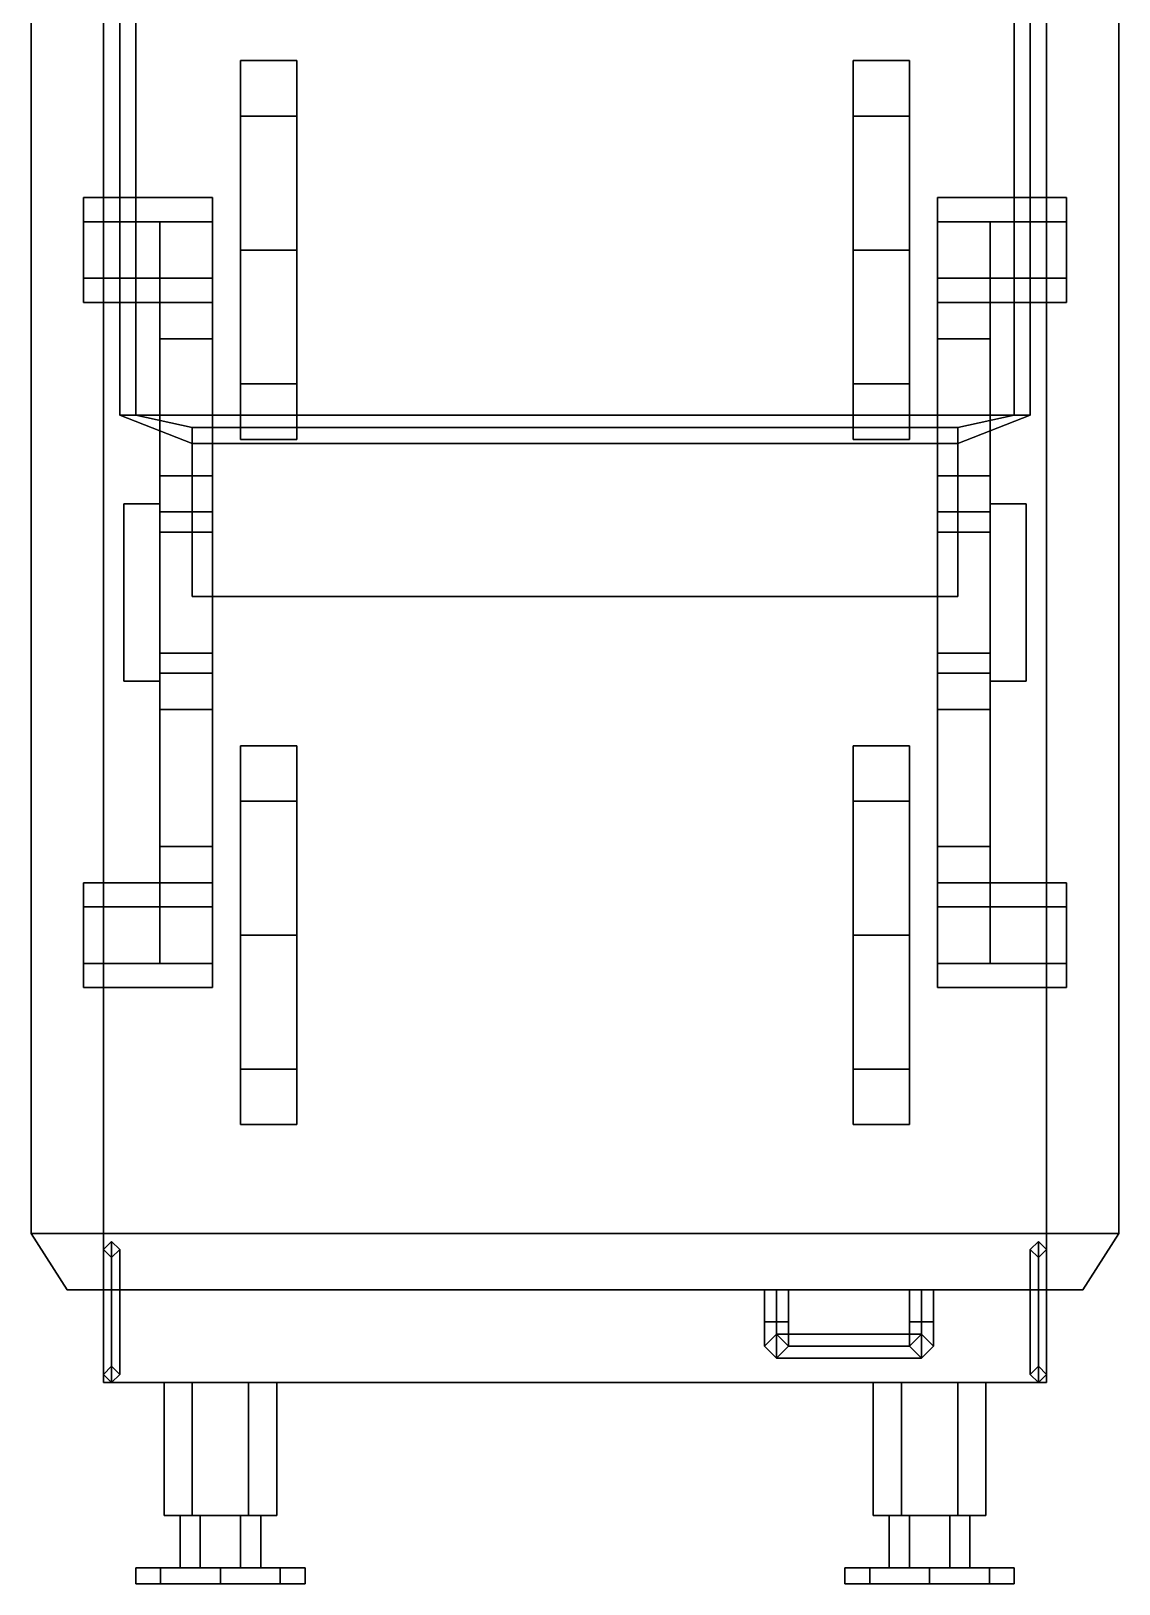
# Model space of a CAD drawing. Extents: x -1.4 to 1.4, y -13.4 to 5.2.
# Drawn here: x -1.35 to 1.35, y -13.42 to -9.567 of the extents above; entities that cross this region are included whole.
import ezdxf

# ---------------------------------------------------------------- set-up
doc = ezdxf.new("R2010")
doc.units = 0
doc.layers.get('0').update_dxf_attribs({"linetype": 'CONTINUOUS'})
doc.layers.add('WHEELS', color=2, linetype='CONTINUOUS')

msp = doc.modelspace()

# ---------------------------------------------------------------- linework, layer by layer
for points in [[(-1.17, -5.58, 1.25), (-1.17, -5.58, 0.97), (-1.17, -12.92, 0.97), (-1.17, -12.92, 1.25)], [(1.17, -12.92, 1.25), (1.17, -5.58, 1.25), (-1.17, -5.58, 1.25), (-1.17, -12.92, 1.25)], [(1.17, -12.92, 0.97), (1.17, -5.58, 0.97), (1.17, -5.58, 1.25), (1.17, -12.92, 1.25)], [(1.35, -12.55, 3.11), (1.35, -6.08, 3.11), (-1.35, -6.08, 3.11), (-1.35, -12.55, 3.11)], [(-1.35, -6.08, 3.11), (-1.35, -6.08, 1.25), (-1.35, -12.55, 1.25), (-1.35, -12.55, 3.11)], [(1.35, -12.55, 1.25), (1.35, -6.08, 1.25), (1.35, -6.08, 3.11), (1.35, -12.55, 3.11)], [(-1.09, -10.52, 3.52), (-1.13, -10.52, 3.56), (-1.13, -6.66, 3.56), (-1.09, -6.66, 3.52)], [(-1.13, -10.52, 3.56), (-1.09, -10.52, 3.6), (-1.09, -6.66, 3.6), (-1.13, -6.66, 3.56)], [(-1.09, -6.66, 3.52), (-1.09, -6.66, 3.11), (-1.09, -10.52, 3.11), (-1.09, -10.52, 3.52)], [(1.09, -10.52, 3.6), (1.09, -6.66, 3.6), (-1.09, -6.66, 3.6), (-1.09, -10.52, 3.6)], [(1.09, -10.52, 3.11), (1.09, -6.66, 3.11), (1.09, -6.66, 3.52), (1.09, -10.52, 3.52)], [(1.09, -10.52, 3.6), (1.13, -10.52, 3.56), (1.13, -6.66, 3.56), (1.09, -6.66, 3.6)], [(1.13, -10.52, 3.56), (1.09, -10.52, 3.52), (1.09, -6.66, 3.52), (1.13, -6.66, 3.56)], [(-1.22, -9.98, 0.4), (-1.22, -10.04, 0.3), (-1.22, -10.18, 0.3), (-1.22, -10.24, 0.4)], [(-0.9, -9.98, 0.4), (-0.9, -10.04, 0.3), (-1.22, -10.04, 0.3), (-1.22, -9.98, 0.4)], [(-1.22, -9.98, 0.66), (-1.22, -9.98, 0.4), (-1.22, -10.24, 0.4), (-1.22, -10.24, 0.66)], [(-0.9, -9.98, 0.66), (-0.9, -9.98, 0.4), (-1.22, -9.98, 0.4), (-1.22, -9.98, 0.66)], [(-0.9, -10.24, 0.66), (-0.9, -9.98, 0.66), (-1.22, -9.98, 0.66), (-1.22, -10.24, 0.66)], [(1.22, -9.98, 0.4), (1.22, -10.04, 0.3), (0.9, -10.04, 0.3), (0.9, -9.98, 0.4)], [(1.22, -9.98, 0.66), (1.22, -9.98, 0.4), (0.9, -9.98, 0.4), (0.9, -9.98, 0.66)], [(0.9, -9.98, 0.66), (0.9, -10.24, 0.66), (1.22, -10.24, 0.66), (1.22, -9.98, 0.66)], [(1.22, -10.24, 0.4), (1.22, -10.18, 0.3), (1.22, -10.04, 0.3), (1.22, -9.98, 0.4)], [(1.22, -10.24, 0.66), (1.22, -10.24, 0.4), (1.22, -9.98, 0.4), (1.22, -9.98, 0.66)], [(-1.22, -10.18, 0.3), (-1.22, -10.04, 0.3), (-0.9, -10.04, 0.3), (-0.9, -10.18, 0.3)], [(-1.03, -10.33, 0.66), (-1.03, -10.33, 0.71), (-1.03, -10.04, 0.71), (-1.03, -10.04, 0.66)], [(-1.03, -10.04, 0.71), (-1.03, -10.67, 0.84), (-0.9, -10.67, 0.84), (-0.9, -10.04, 0.71)], [(-1.03, -10.33, 0.71), (-1.03, -10.67, 0.77), (-1.03, -10.67, 0.84), (-1.03, -10.04, 0.71)], [(-1.03, -10.04, 0.66), (-1.03, -10.04, 0.71), (-0.9, -10.04, 0.71), (-0.9, -10.04, 0.66)], [(1.22, -10.04, 0.3), (1.22, -10.18, 0.3), (0.9, -10.18, 0.3), (0.9, -10.04, 0.3)], [(0.9, -10.04, 0.66), (0.9, -10.04, 0.71), (1.03, -10.04, 0.71), (1.03, -10.04, 0.66)], [(0.9, -10.04, 0.71), (0.9, -10.67, 0.84), (1.03, -10.67, 0.84), (1.03, -10.04, 0.71)], [(1.03, -10.04, 0.71), (1.03, -10.33, 0.71), (1.03, -10.33, 0.66), (1.03, -10.04, 0.66)], [(1.03, -10.67, 0.84), (1.03, -10.67, 0.77), (1.03, -10.33, 0.71), (1.03, -10.04, 0.71)], [(-1.22, -10.24, 0.4), (-1.22, -10.18, 0.3), (-0.9, -10.18, 0.3), (-0.9, -10.24, 0.4)], [(0.9, -10.24, 0.4), (0.9, -10.18, 0.3), (1.22, -10.18, 0.3), (1.22, -10.24, 0.4)], [(-1.22, -10.24, 0.66), (-1.22, -10.24, 0.4), (-0.9, -10.24, 0.4), (-0.9, -10.24, 0.66)], [(-1.03, -10.33, 0.52), (-1.03, -10.33, 0.66), (-1.03, -10.24, 0.66), (-1.03, -10.24, 0.52)], [(-0.9, -10.24, 0.52), (-0.9, -10.33, 0.52), (-1.03, -10.33, 0.52), (-1.03, -10.24, 0.52)], [(0.9, -10.24, 0.66), (0.9, -10.24, 0.4), (1.22, -10.24, 0.4), (1.22, -10.24, 0.66)], [(1.03, -10.24, 0.52), (1.03, -10.33, 0.52), (0.9, -10.33, 0.52), (0.9, -10.24, 0.52)], [(1.03, -10.24, 0.66), (1.03, -10.33, 0.66), (1.03, -10.33, 0.52), (1.03, -10.24, 0.52)], [(-1.03, -10.67, 0.34), (-1.03, -10.67, 0.4), (-1.03, -10.33, 0.58), (-1.03, -10.33, 0.52)], [(-0.9, -10.33, 0.52), (-0.9, -10.67, 0.34), (-1.03, -10.67, 0.34), (-1.03, -10.33, 0.52)], [(-0.9, -10.33, 0.58), (-0.9, -10.33, 0.71), (-1.03, -10.33, 0.71), (-1.03, -10.33, 0.58)], [(-1.03, -10.33, 0.58), (-1.03, -10.67, 0.4), (-0.9, -10.67, 0.4), (-0.9, -10.33, 0.58)], [(-0.9, -10.33, 0.71), (-0.9, -10.67, 0.77), (-1.03, -10.67, 0.77), (-1.03, -10.33, 0.71)], [(1.03, -10.33, 0.52), (1.03, -10.67, 0.34), (0.9, -10.67, 0.34), (0.9, -10.33, 0.52)], [(1.03, -10.33, 0.58), (1.03, -10.33, 0.71), (0.9, -10.33, 0.71), (0.9, -10.33, 0.58)], [(0.9, -10.33, 0.58), (0.9, -10.67, 0.4), (1.03, -10.67, 0.4), (1.03, -10.33, 0.58)], [(1.03, -10.33, 0.71), (1.03, -10.67, 0.77), (0.9, -10.67, 0.77), (0.9, -10.33, 0.71)], [(1.03, -10.33, 0.58), (1.03, -10.67, 0.4), (1.03, -10.67, 0.34), (1.03, -10.33, 0.52)], [(-1.13, -10.52, 3.56), (-1.09, -10.52, 3.52), (-0.95, -10.55, 3.52), (-0.95, -10.59, 3.56)], [(-1.09, -10.52, 3.6), (-1.13, -10.52, 3.56), (-0.95, -10.59, 3.56), (-0.95, -10.55, 3.6)], [(0.95, -10.55, 3.6), (1.09, -10.52, 3.6), (-1.09, -10.52, 3.6), (-0.95, -10.55, 3.6)], [(-1.09, -10.52, 3.52), (-1.09, -10.52, 3.11), (-0.95, -10.55, 3.11), (-0.95, -10.55, 3.52)], [(-0.95, -10.55, 3.47), (-0.95, -10.55, 3.11), (-0.95, -10.97, 3.11), (-0.95, -10.97, 3.41)], [(0.95, -10.97, 3.41), (0.95, -10.55, 3.47), (-0.95, -10.55, 3.47), (-0.95, -10.97, 3.41)], [(-0.95, -10.55, 3.52), (-0.95, -10.55, 3.47), (0.95, -10.55, 3.47), (0.95, -10.55, 3.52)], [(0.95, -10.59, 3.56), (0.95, -10.55, 3.6), (-0.95, -10.55, 3.6), (-0.95, -10.59, 3.56)], [(0.95, -10.55, 3.52), (0.95, -10.59, 3.56), (-0.95, -10.59, 3.56), (-0.95, -10.55, 3.52)], [(0.95, -10.55, 3.11), (1.09, -10.52, 3.11), (1.09, -10.52, 3.52), (0.95, -10.55, 3.52)], [(1.09, -10.52, 3.52), (1.13, -10.52, 3.56), (0.95, -10.59, 3.56), (0.95, -10.55, 3.52)], [(1.13, -10.52, 3.56), (1.09, -10.52, 3.6), (0.95, -10.55, 3.6), (0.95, -10.59, 3.56)], [(0.95, -10.97, 3.11), (0.95, -10.55, 3.11), (0.95, -10.55, 3.47), (0.95, -10.97, 3.41)], [(-1.03, -10.81, 0.25), (-1.03, -10.76, 0.86), (-1.03, -10.67, 0.84), (-1.03, -10.67, 0.34)], [(-1.03, -10.67, 0.4), (-1.03, -10.67, 0.77), (-0.9, -10.67, 0.77), (-0.9, -10.67, 0.4)], [(-0.9, -10.67, 0.34), (-0.9, -10.81, 0.25), (-1.03, -10.81, 0.25), (-1.03, -10.67, 0.34)], [(-1.03, -10.67, 0.84), (-1.03, -10.76, 0.86), (-0.9, -10.76, 0.86), (-0.9, -10.67, 0.84)], [(1.03, -10.67, 0.34), (1.03, -10.81, 0.25), (0.9, -10.81, 0.25), (0.9, -10.67, 0.34)], [(0.9, -10.67, 0.84), (0.9, -10.76, 0.86), (1.03, -10.76, 0.86), (1.03, -10.67, 0.84)], [(0.9, -10.67, 0.4), (0.9, -10.67, 0.77), (1.03, -10.67, 0.77), (1.03, -10.67, 0.4)], [(1.03, -10.67, 0.84), (1.03, -10.76, 0.86), (1.03, -10.81, 0.25), (1.03, -10.67, 0.34)], [(-1.12, -10.74, 0.79), (-1.12, -10.74, 0.33), (-1.12, -11.18, 0.33), (-1.12, -11.18, 0.79)], [(-1.03, -11.18, 0.79), (-1.03, -10.74, 0.79), (-1.12, -10.74, 0.79), (-1.12, -11.18, 0.79)], [(-1.03, -10.74, 0.79), (-1.03, -10.74, 0.33), (-1.12, -10.74, 0.33), (-1.12, -10.74, 0.79)], [(-1.12, -11.18, 0.33), (-1.12, -10.74, 0.33), (-1.03, -10.74, 0.33), (-1.03, -11.18, 0.33)], [(1.12, -10.74, 0.79), (1.12, -10.74, 0.33), (1.03, -10.74, 0.33), (1.03, -10.74, 0.79)], [(1.12, -10.74, 0.33), (1.12, -11.18, 0.33), (1.03, -11.18, 0.33), (1.03, -10.74, 0.33)], [(1.03, -10.74, 0.79), (1.03, -11.18, 0.79), (1.12, -11.18, 0.79), (1.12, -10.74, 0.79)], [(1.12, -11.18, 0.79), (1.12, -11.18, 0.33), (1.12, -10.74, 0.33), (1.12, -10.74, 0.79)], [(-1.03, -11.16, 0.86), (-1.03, -10.76, 0.86), (-1.03, -10.81, 0.25), (-1.03, -11.11, 0.25)], [(-0.9, -11.16, 0.86), (-0.9, -10.76, 0.86), (-1.03, -10.76, 0.86), (-1.03, -11.16, 0.86)], [(0.9, -10.76, 0.86), (0.9, -11.16, 0.86), (1.03, -11.16, 0.86), (1.03, -10.76, 0.86)], [(1.03, -10.76, 0.86), (1.03, -11.16, 0.86), (1.03, -11.11, 0.25), (1.03, -10.81, 0.25)], [(-1.03, -11.11, 0.25), (-1.03, -10.81, 0.25), (-0.9, -10.81, 0.25), (-0.9, -11.11, 0.25)], [(1.03, -10.81, 0.25), (1.03, -11.11, 0.25), (0.9, -11.11, 0.25), (0.9, -10.81, 0.25)], [(-0.95, -10.97, 3.41), (-0.95, -10.97, 3.11), (0.95, -10.97, 3.11), (0.95, -10.97, 3.41)], [(-1.03, -11.25, 0.84), (-1.03, -11.16, 0.86), (-1.03, -11.11, 0.25), (-1.03, -11.25, 0.34)], [(-1.03, -11.25, 0.34), (-1.03, -11.11, 0.25), (-0.9, -11.11, 0.25), (-0.9, -11.25, 0.34)], [(0.9, -11.25, 0.34), (0.9, -11.11, 0.25), (1.03, -11.11, 0.25), (1.03, -11.25, 0.34)], [(1.03, -11.11, 0.25), (1.03, -11.16, 0.86), (1.03, -11.25, 0.84), (1.03, -11.25, 0.34)], [(-0.9, -11.25, 0.84), (-0.9, -11.16, 0.86), (-1.03, -11.16, 0.86), (-1.03, -11.25, 0.84)], [(1.03, -11.25, 0.84), (1.03, -11.16, 0.86), (0.9, -11.16, 0.86), (0.9, -11.25, 0.84)], [(-1.12, -11.18, 0.79), (-1.12, -11.18, 0.33), (-1.03, -11.18, 0.33), (-1.03, -11.18, 0.79)], [(1.03, -11.18, 0.79), (1.03, -11.18, 0.33), (1.12, -11.18, 0.33), (1.12, -11.18, 0.79)], [(-1.03, -11.59, 0.71), (-1.03, -11.25, 0.77), (-0.9, -11.25, 0.77), (-0.9, -11.59, 0.71)], [(-0.9, -11.88, 0.71), (-0.9, -11.25, 0.84), (-1.03, -11.25, 0.84), (-1.03, -11.88, 0.71)], [(-1.03, -11.25, 0.84), (-1.03, -11.25, 0.77), (-1.03, -11.59, 0.71), (-1.03, -11.88, 0.71)], [(-0.9, -11.25, 0.4), (-0.9, -11.25, 0.77), (-1.03, -11.25, 0.77), (-1.03, -11.25, 0.4)], [(-1.03, -11.59, 0.58), (-1.03, -11.25, 0.4), (-1.03, -11.25, 0.34), (-1.03, -11.59, 0.52)], [(-0.9, -11.59, 0.58), (-0.9, -11.25, 0.4), (-1.03, -11.25, 0.4), (-1.03, -11.59, 0.58)], [(-1.03, -11.59, 0.52), (-1.03, -11.25, 0.34), (-0.9, -11.25, 0.34), (-0.9, -11.59, 0.52)], [(0.9, -11.59, 0.52), (0.9, -11.25, 0.34), (1.03, -11.25, 0.34), (1.03, -11.59, 0.52)], [(1.03, -11.25, 0.4), (1.03, -11.25, 0.77), (0.9, -11.25, 0.77), (0.9, -11.25, 0.4)], [(1.03, -11.59, 0.58), (1.03, -11.25, 0.4), (0.9, -11.25, 0.4), (0.9, -11.59, 0.58)], [(1.03, -11.88, 0.71), (1.03, -11.25, 0.84), (0.9, -11.25, 0.84), (0.9, -11.88, 0.71)], [(0.9, -11.59, 0.71), (0.9, -11.25, 0.77), (1.03, -11.25, 0.77), (1.03, -11.59, 0.71)], [(1.03, -11.25, 0.34), (1.03, -11.25, 0.4), (1.03, -11.59, 0.58), (1.03, -11.59, 0.52)], [(1.03, -11.59, 0.71), (1.03, -11.25, 0.77), (1.03, -11.25, 0.84), (1.03, -11.88, 0.71)], [(-1.03, -11.88, 0.71), (-1.03, -11.59, 0.71), (-1.03, -11.59, 0.66), (-1.03, -11.88, 0.66)], [(-1.03, -11.68, 0.66), (-1.03, -11.59, 0.66), (-1.03, -11.59, 0.52), (-1.03, -11.68, 0.52)], [(-1.03, -11.68, 0.52), (-1.03, -11.59, 0.52), (-0.9, -11.59, 0.52), (-0.9, -11.68, 0.52)], [(-1.03, -11.59, 0.58), (-1.03, -11.59, 0.71), (-0.9, -11.59, 0.71), (-0.9, -11.59, 0.58)], [(0.9, -11.59, 0.58), (0.9, -11.59, 0.71), (1.03, -11.59, 0.71), (1.03, -11.59, 0.58)], [(0.9, -11.68, 0.52), (0.9, -11.59, 0.52), (1.03, -11.59, 0.52), (1.03, -11.68, 0.52)], [(1.03, -11.59, 0.52), (1.03, -11.59, 0.66), (1.03, -11.68, 0.66), (1.03, -11.68, 0.52)], [(1.03, -11.59, 0.66), (1.03, -11.59, 0.71), (1.03, -11.88, 0.71), (1.03, -11.88, 0.66)], [(-0.9, -11.68, 0.66), (-0.9, -11.68, 0.4), (-1.22, -11.68, 0.4), (-1.22, -11.68, 0.66)], [(-1.22, -11.68, 0.66), (-1.22, -11.68, 0.4), (-1.22, -11.94, 0.4), (-1.22, -11.94, 0.66)], [(-0.9, -11.94, 0.66), (-0.9, -11.68, 0.66), (-1.22, -11.68, 0.66), (-1.22, -11.94, 0.66)], [(-1.22, -11.68, 0.4), (-1.22, -11.74, 0.3), (-1.22, -11.88, 0.3), (-1.22, -11.94, 0.4)], [(-0.9, -11.68, 0.4), (-0.9, -11.74, 0.3), (-1.22, -11.74, 0.3), (-1.22, -11.68, 0.4)], [(1.22, -11.68, 0.4), (1.22, -11.74, 0.3), (0.9, -11.74, 0.3), (0.9, -11.68, 0.4)], [(1.22, -11.68, 0.66), (1.22, -11.68, 0.4), (0.9, -11.68, 0.4), (0.9, -11.68, 0.66)], [(0.9, -11.68, 0.66), (0.9, -11.94, 0.66), (1.22, -11.94, 0.66), (1.22, -11.68, 0.66)], [(1.22, -11.94, 0.4), (1.22, -11.88, 0.3), (1.22, -11.74, 0.3), (1.22, -11.68, 0.4)], [(1.22, -11.94, 0.66), (1.22, -11.94, 0.4), (1.22, -11.68, 0.4), (1.22, -11.68, 0.66)], [(-1.22, -11.88, 0.3), (-1.22, -11.74, 0.3), (-0.9, -11.74, 0.3), (-0.9, -11.88, 0.3)], [(1.22, -11.74, 0.3), (1.22, -11.88, 0.3), (0.9, -11.88, 0.3), (0.9, -11.74, 0.3)], [(-1.22, -11.94, 0.4), (-1.22, -11.88, 0.3), (-0.9, -11.88, 0.3), (-0.9, -11.94, 0.4)], [(-0.9, -11.88, 0.66), (-0.9, -11.88, 0.71), (-1.03, -11.88, 0.71), (-1.03, -11.88, 0.66)], [(0.9, -11.94, 0.4), (0.9, -11.88, 0.3), (1.22, -11.88, 0.3), (1.22, -11.94, 0.4)], [(1.03, -11.88, 0.66), (1.03, -11.88, 0.71), (0.9, -11.88, 0.71), (0.9, -11.88, 0.66)], [(-1.22, -11.94, 0.66), (-1.22, -11.94, 0.4), (-0.9, -11.94, 0.4), (-0.9, -11.94, 0.66)], [(0.9, -11.94, 0.66), (0.9, -11.94, 0.4), (1.22, -11.94, 0.4), (1.22, -11.94, 0.66)], [(-1.35, -12.55, 3.11), (-1.35, -12.55, 1.25), (-1.26, -12.69, 1.25), (-1.26, -12.69, 3.11)], [(1.26, -12.69, 3.11), (1.35, -12.55, 3.11), (-1.35, -12.55, 3.11), (-1.26, -12.69, 3.11)], [(1.26, -12.69, 1.25), (1.35, -12.55, 1.25), (1.35, -12.55, 3.11), (1.26, -12.69, 3.11)], [(-1.15, -12.57, 0.41), (-1.17, -12.59, 0.43), (-1.17, -12.59, 0.97), (-1.15, -12.57, 0.97)], [(-1.17, -12.59, 0.43), (-1.15, -12.57, 0.41), (-1.15, -12.92, 0.41), (-1.17, -12.9, 0.43)], [(-1.17, -12.59, 0.43), (-1.15, -12.61, 0.45), (-1.15, -12.61, 0.97), (-1.17, -12.59, 0.97)], [(-1.15, -12.61, 0.45), (-1.17, -12.59, 0.43), (-1.17, -12.9, 0.43), (-1.15, -12.88, 0.45)], [(-1.15, -12.61, 0.82), (-1.17, -12.59, 0.8), (-1.17, -12.9, 0.8), (-1.15, -12.88, 0.82)], [(-1.17, -12.59, 0.8), (-1.15, -12.61, 0.78), (-1.15, -12.88, 0.78), (-1.17, -12.9, 0.8)], [(-1.13, -12.59, 0.43), (-1.15, -12.57, 0.41), (-1.15, -12.57, 0.97), (-1.13, -12.59, 0.97)], [(-1.15, -12.57, 0.41), (-1.13, -12.59, 0.43), (-1.13, -12.9, 0.43), (-1.15, -12.92, 0.41)], [(-1.15, -12.61, 0.45), (-1.13, -12.59, 0.43), (-1.13, -12.59, 0.97), (-1.15, -12.61, 0.97)], [(-1.13, -12.59, 0.43), (-1.15, -12.61, 0.45), (-1.15, -12.88, 0.45), (-1.13, -12.9, 0.43)], [(-1.13, -12.59, 0.8), (-1.15, -12.61, 0.82), (-1.15, -12.88, 0.82), (-1.13, -12.9, 0.8)], [(-1.15, -12.61, 0.78), (-1.13, -12.59, 0.8), (-1.13, -12.9, 0.8), (-1.15, -12.88, 0.78)], [(1.15, -12.57, 0.41), (1.13, -12.59, 0.43), (1.13, -12.59, 0.97), (1.15, -12.57, 0.97)], [(1.13, -12.59, 0.43), (1.15, -12.57, 0.41), (1.15, -12.92, 0.41), (1.13, -12.9, 0.43)], [(1.13, -12.59, 0.43), (1.15, -12.61, 0.45), (1.15, -12.61, 0.97), (1.13, -12.59, 0.97)], [(1.15, -12.61, 0.45), (1.13, -12.59, 0.43), (1.13, -12.9, 0.43), (1.15, -12.88, 0.45)], [(1.13, -12.59, 0.8), (1.15, -12.61, 0.78), (1.15, -12.88, 0.78), (1.13, -12.9, 0.8)], [(1.15, -12.61, 0.82), (1.13, -12.59, 0.8), (1.13, -12.9, 0.8), (1.15, -12.88, 0.82)], [(1.17, -12.59, 0.43), (1.15, -12.57, 0.41), (1.15, -12.57, 0.97), (1.17, -12.59, 0.97)], [(1.15, -12.57, 0.41), (1.17, -12.59, 0.43), (1.17, -12.9, 0.43), (1.15, -12.92, 0.41)], [(1.15, -12.61, 0.45), (1.17, -12.59, 0.43), (1.17, -12.59, 0.97), (1.15, -12.61, 0.97)], [(1.17, -12.59, 0.43), (1.15, -12.61, 0.45), (1.15, -12.88, 0.45), (1.17, -12.9, 0.43)], [(1.15, -12.61, 0.78), (1.17, -12.59, 0.8), (1.17, -12.9, 0.8), (1.15, -12.88, 0.78)], [(1.17, -12.59, 0.8), (1.15, -12.61, 0.82), (1.15, -12.88, 0.82), (1.17, -12.9, 0.8)], [(-1.26, -12.69, 3.11), (-1.26, -12.69, 1.25), (1.26, -12.69, 1.25), (1.26, -12.69, 3.11)], [(0.47, -12.69, 1.5), (0.5, -12.69, 1.47), (0.5, -12.77, 1.47), (0.47, -12.77, 1.5)], [(0.5, -12.69, 1.53), (0.47, -12.69, 1.5), (0.47, -12.77, 1.5), (0.5, -12.77, 1.53)], [(0.47, -12.69, 3.03), (0.5, -12.69, 3), (0.5, -12.77, 3), (0.47, -12.77, 3.03)], [(0.5, -12.69, 3.06), (0.47, -12.69, 3.03), (0.47, -12.77, 3.03), (0.5, -12.77, 3.06)], [(0.5, -12.69, 1.47), (0.53, -12.69, 1.5), (0.53, -12.77, 1.5), (0.5, -12.77, 1.47)], [(0.53, -12.69, 1.5), (0.5, -12.69, 1.53), (0.5, -12.77, 1.53), (0.53, -12.77, 1.5)], [(0.5, -12.69, 3), (0.53, -12.69, 3.03), (0.53, -12.77, 3.03), (0.5, -12.77, 3)], [(0.53, -12.69, 3.03), (0.5, -12.69, 3.06), (0.5, -12.77, 3.06), (0.53, -12.77, 3.03)], [(0.83, -12.69, 1.5), (0.86, -12.69, 1.47), (0.86, -12.77, 1.47), (0.83, -12.77, 1.5)], [(0.86, -12.69, 1.53), (0.83, -12.69, 1.5), (0.83, -12.77, 1.5), (0.86, -12.77, 1.53)], [(0.83, -12.69, 3.03), (0.86, -12.69, 3), (0.86, -12.77, 3), (0.83, -12.77, 3.03)], [(0.86, -12.69, 3.06), (0.83, -12.69, 3.03), (0.83, -12.77, 3.03), (0.86, -12.77, 3.06)], [(0.86, -12.69, 1.47), (0.89, -12.69, 1.5), (0.89, -12.77, 1.5), (0.86, -12.77, 1.47)], [(0.89, -12.69, 1.5), (0.86, -12.69, 1.53), (0.86, -12.77, 1.53), (0.89, -12.77, 1.5)], [(0.86, -12.69, 3), (0.89, -12.69, 3.03), (0.89, -12.77, 3.03), (0.86, -12.77, 3)], [(0.89, -12.69, 3.03), (0.86, -12.69, 3.06), (0.86, -12.77, 3.06), (0.89, -12.77, 3.03)], [(0.47, -12.77, 1.5), (0.5, -12.77, 1.47), (0.5, -12.86, 1.56), (0.47, -12.83, 1.56)], [(0.5, -12.77, 1.53), (0.47, -12.77, 1.5), (0.47, -12.83, 1.56), (0.5, -12.8, 1.56)], [(0.47, -12.77, 3.03), (0.5, -12.77, 3), (0.5, -12.8, 2.98), (0.47, -12.83, 2.98)], [(0.5, -12.77, 3.06), (0.47, -12.77, 3.03), (0.47, -12.83, 2.98), (0.5, -12.86, 2.98)], [(0.5, -12.77, 1.47), (0.53, -12.77, 1.5), (0.53, -12.83, 1.56), (0.5, -12.86, 1.56)], [(0.53, -12.77, 1.5), (0.5, -12.77, 1.53), (0.5, -12.8, 1.56), (0.53, -12.83, 1.56)], [(0.5, -12.77, 3), (0.53, -12.77, 3.03), (0.53, -12.83, 2.98), (0.5, -12.8, 2.98)], [(0.53, -12.77, 3.03), (0.5, -12.77, 3.06), (0.5, -12.86, 2.98), (0.53, -12.83, 2.98)], [(0.83, -12.77, 1.5), (0.86, -12.77, 1.47), (0.86, -12.86, 1.56), (0.83, -12.83, 1.56)], [(0.86, -12.77, 1.53), (0.83, -12.77, 1.5), (0.83, -12.83, 1.56), (0.86, -12.8, 1.56)], [(0.83, -12.77, 3.03), (0.86, -12.77, 3), (0.86, -12.8, 2.98), (0.83, -12.83, 2.98)], [(0.86, -12.77, 3.06), (0.83, -12.77, 3.03), (0.83, -12.83, 2.98), (0.86, -12.86, 2.98)], [(0.86, -12.77, 1.47), (0.89, -12.77, 1.5), (0.89, -12.83, 1.56), (0.86, -12.86, 1.56)], [(0.89, -12.77, 1.5), (0.86, -12.77, 1.53), (0.86, -12.8, 1.56), (0.89, -12.83, 1.56)], [(0.86, -12.77, 3), (0.89, -12.77, 3.03), (0.89, -12.83, 2.98), (0.86, -12.8, 2.98)], [(0.89, -12.77, 3.03), (0.86, -12.77, 3.06), (0.86, -12.86, 2.98), (0.89, -12.83, 2.98)], [(0.5, -12.8, 1.56), (0.47, -12.83, 1.56), (0.47, -12.83, 2.98), (0.5, -12.8, 2.98)], [(0.47, -12.83, 1.56), (0.5, -12.86, 1.56), (0.5, -12.86, 2.98), (0.47, -12.83, 2.98)], [(0.53, -12.83, 1.56), (0.5, -12.8, 1.56), (0.5, -12.8, 2.98), (0.53, -12.83, 2.98)], [(0.53, -12.83, 1.56), (0.5, -12.8, 1.59), (0.86, -12.8, 1.59), (0.83, -12.83, 1.56)], [(0.5, -12.8, 1.59), (0.53, -12.83, 1.62), (0.83, -12.83, 1.62), (0.86, -12.8, 1.59)], [(0.53, -12.83, 1.86), (0.5, -12.8, 1.89), (0.86, -12.8, 1.89), (0.83, -12.83, 1.86)], [(0.5, -12.8, 1.89), (0.53, -12.83, 1.92), (0.83, -12.83, 1.92), (0.86, -12.8, 1.89)], [(0.53, -12.83, 2.16), (0.5, -12.8, 2.19), (0.86, -12.8, 2.19), (0.83, -12.83, 2.16)], [(0.5, -12.8, 2.19), (0.53, -12.83, 2.22), (0.83, -12.83, 2.22), (0.86, -12.8, 2.19)], [(0.53, -12.83, 2.46), (0.5, -12.8, 2.49), (0.86, -12.8, 2.49), (0.83, -12.83, 2.46)], [(0.5, -12.8, 2.49), (0.53, -12.83, 2.52), (0.83, -12.83, 2.52), (0.86, -12.8, 2.49)], [(0.53, -12.83, 2.76), (0.5, -12.8, 2.79), (0.86, -12.8, 2.79), (0.83, -12.83, 2.76)], [(0.5, -12.8, 2.79), (0.53, -12.83, 2.82), (0.83, -12.83, 2.82), (0.86, -12.8, 2.79)], [(0.5, -12.86, 1.56), (0.53, -12.83, 1.56), (0.53, -12.83, 2.98), (0.5, -12.86, 2.98)], [(0.5, -12.86, 1.59), (0.53, -12.83, 1.56), (0.83, -12.83, 1.56), (0.86, -12.86, 1.59)], [(0.53, -12.83, 1.62), (0.5, -12.86, 1.59), (0.86, -12.86, 1.59), (0.83, -12.83, 1.62)], [(0.5, -12.86, 1.89), (0.53, -12.83, 1.86), (0.83, -12.83, 1.86), (0.86, -12.86, 1.89)], [(0.53, -12.83, 1.92), (0.5, -12.86, 1.89), (0.86, -12.86, 1.89), (0.83, -12.83, 1.92)], [(0.5, -12.86, 2.19), (0.53, -12.83, 2.16), (0.83, -12.83, 2.16), (0.86, -12.86, 2.19)], [(0.53, -12.83, 2.22), (0.5, -12.86, 2.19), (0.86, -12.86, 2.19), (0.83, -12.83, 2.22)], [(0.5, -12.86, 2.49), (0.53, -12.83, 2.46), (0.83, -12.83, 2.46), (0.86, -12.86, 2.49)], [(0.53, -12.83, 2.52), (0.5, -12.86, 2.49), (0.86, -12.86, 2.49), (0.83, -12.83, 2.52)], [(0.5, -12.86, 2.79), (0.53, -12.83, 2.76), (0.83, -12.83, 2.76), (0.86, -12.86, 2.79)], [(0.53, -12.83, 2.82), (0.5, -12.86, 2.79), (0.86, -12.86, 2.79), (0.83, -12.83, 2.82)], [(0.86, -12.8, 1.56), (0.83, -12.83, 1.56), (0.83, -12.83, 2.98), (0.86, -12.8, 2.98)], [(0.83, -12.83, 1.56), (0.86, -12.86, 1.56), (0.86, -12.86, 2.98), (0.83, -12.83, 2.98)], [(0.89, -12.83, 1.56), (0.86, -12.8, 1.56), (0.86, -12.8, 2.98), (0.89, -12.83, 2.98)], [(0.86, -12.86, 1.56), (0.89, -12.83, 1.56), (0.89, -12.83, 2.98), (0.86, -12.86, 2.98)], [(-1.15, -12.88, 0.45), (-1.17, -12.9, 0.43), (-1.17, -12.9, 0.97), (-1.15, -12.88, 0.97)], [(-1.17, -12.9, 0.43), (-1.15, -12.92, 0.41), (-1.15, -12.92, 0.97), (-1.17, -12.9, 0.97)], [(-1.13, -12.9, 0.43), (-1.15, -12.88, 0.45), (-1.15, -12.88, 0.97), (-1.13, -12.9, 0.97)], [(-1.15, -12.92, 0.41), (-1.13, -12.9, 0.43), (-1.13, -12.9, 0.97), (-1.15, -12.92, 0.97)], [(1.15, -12.88, 0.45), (1.13, -12.9, 0.43), (1.13, -12.9, 0.97), (1.15, -12.88, 0.97)], [(1.13, -12.9, 0.43), (1.15, -12.92, 0.41), (1.15, -12.92, 0.97), (1.13, -12.9, 0.97)], [(1.17, -12.9, 0.43), (1.15, -12.88, 0.45), (1.15, -12.88, 0.97), (1.17, -12.9, 0.97)], [(1.15, -12.92, 0.41), (1.17, -12.9, 0.43), (1.17, -12.9, 0.97), (1.15, -12.92, 0.97)], [(-1.17, -12.92, 1.25), (-1.17, -12.92, 0.97), (1.17, -12.92, 0.97), (1.17, -12.92, 1.25)], [(-0.95, -13.25, 0.9988), (-1.02, -13.25, 1.12), (-1.02, -12.92, 1.12), (-0.95, -12.92, 0.9988)], [(-1.02, -13.25, 1.12), (-0.95, -13.25, 1.2412), (-0.95, -12.92, 1.2412), (-1.02, -12.92, 1.12)], [(-0.81, -13.25, 0.9988), (-0.95, -13.25, 0.9988), (-0.95, -12.92, 0.9988), (-0.81, -12.92, 0.9988)], [(-0.95, -13.25, 1.2412), (-0.81, -13.25, 1.2412), (-0.81, -12.92, 1.2412), (-0.95, -12.92, 1.2412)], [(-0.74, -13.25, 1.12), (-0.81, -13.25, 0.9988), (-0.81, -12.92, 0.9988), (-0.74, -12.92, 1.12)], [(-0.81, -13.25, 1.2412), (-0.74, -13.25, 1.12), (-0.74, -12.92, 1.12), (-0.81, -12.92, 1.2412)], [(0.74, -13.25, 1.12), (0.81, -13.25, 1.2412), (0.81, -12.92, 1.2412), (0.74, -12.92, 1.12)], [(0.81, -13.25, 0.9988), (0.74, -13.25, 1.12), (0.74, -12.92, 1.12), (0.81, -12.92, 0.9988)], [(0.81, -13.25, 1.2412), (0.95, -13.25, 1.2412), (0.95, -12.92, 1.2412), (0.81, -12.92, 1.2412)], [(0.95, -13.25, 0.9988), (0.81, -13.25, 0.9988), (0.81, -12.92, 0.9988), (0.95, -12.92, 0.9988)], [(0.95, -13.25, 1.2412), (1.02, -13.25, 1.12), (1.02, -12.92, 1.12), (0.95, -12.92, 1.2412)], [(1.02, -13.25, 1.12), (0.95, -13.25, 0.9988), (0.95, -12.92, 0.9988), (1.02, -12.92, 1.12)], [(-0.95, -13.25, 0.9988), (-0.81, -13.25, 0.9988), (-0.74, -13.25, 1.12), (-1.02, -13.25, 1.12)], [(-1.02, -13.25, 1.12), (-0.74, -13.25, 1.12), (-0.81, -13.25, 1.2412), (-0.95, -13.25, 1.2412)], [(-0.93, -13.38, 1.0334), (-0.98, -13.38, 1.12), (-0.98, -13.25, 1.12), (-0.93, -13.25, 1.0334)], [(-0.98, -13.38, 1.12), (-0.93, -13.38, 1.2066), (-0.93, -13.25, 1.2066), (-0.98, -13.25, 1.12)], [(-0.83, -13.38, 1.0334), (-0.93, -13.38, 1.0334), (-0.93, -13.25, 1.0334), (-0.83, -13.25, 1.0334)], [(-0.93, -13.38, 1.2066), (-0.83, -13.38, 1.2066), (-0.83, -13.25, 1.2066), (-0.93, -13.25, 1.2066)], [(-0.78, -13.38, 1.12), (-0.83, -13.38, 1.0334), (-0.83, -13.25, 1.0334), (-0.78, -13.25, 1.12)], [(-0.83, -13.38, 1.2066), (-0.78, -13.38, 1.12), (-0.78, -13.25, 1.12), (-0.83, -13.25, 1.2066)], [(0.74, -13.25, 1.12), (1.02, -13.25, 1.12), (0.95, -13.25, 1.2412), (0.81, -13.25, 1.2412)], [(0.81, -13.25, 0.9988), (0.95, -13.25, 0.9988), (1.02, -13.25, 1.12), (0.74, -13.25, 1.12)], [(0.78, -13.38, 1.12), (0.83, -13.38, 1.2066), (0.83, -13.25, 1.2066), (0.78, -13.25, 1.12)], [(0.83, -13.38, 1.0334), (0.78, -13.38, 1.12), (0.78, -13.25, 1.12), (0.83, -13.25, 1.0334)], [(0.83, -13.38, 1.2066), (0.93, -13.38, 1.2066), (0.93, -13.25, 1.2066), (0.83, -13.25, 1.2066)], [(0.93, -13.38, 1.0334), (0.83, -13.38, 1.0334), (0.83, -13.25, 1.0334), (0.93, -13.25, 1.0334)], [(0.93, -13.38, 1.2066), (0.98, -13.38, 1.12), (0.98, -13.25, 1.12), (0.93, -13.25, 1.2066)], [(0.98, -13.38, 1.12), (0.93, -13.38, 1.0334), (0.93, -13.25, 1.0334), (0.98, -13.25, 1.12)], [(-0.7315, -13.38, 0.9715), (-1.09, -13.38, 1.12), (-1.0285, -13.38, 1.2685), (-0.67, -13.38, 1.12)], [(-0.88, -13.38, 0.91), (-1.0285, -13.38, 0.9715), (-1.09, -13.38, 1.12), (-0.7315, -13.38, 0.9715)], [(-1.0285, -13.42, 0.9715), (-1.09, -13.42, 1.12), (-1.09, -13.38, 1.12), (-1.0285, -13.38, 0.9715)], [(-1.09, -13.42, 1.12), (-1.0285, -13.42, 1.2685), (-1.0285, -13.38, 1.2685), (-1.09, -13.38, 1.12)], [(-0.67, -13.38, 1.12), (-1.0285, -13.38, 1.2685), (-0.88, -13.38, 1.33), (-0.7315, -13.38, 1.2685)], [(-1.0285, -13.42, 1.2685), (-0.88, -13.42, 1.33), (-0.88, -13.38, 1.33), (-1.0285, -13.38, 1.2685)], [(-0.88, -13.42, 0.91), (-1.0285, -13.42, 0.9715), (-1.0285, -13.38, 0.9715), (-0.88, -13.38, 0.91)], [(-0.88, -13.42, 1.33), (-0.7315, -13.42, 1.2685), (-0.7315, -13.38, 1.2685), (-0.88, -13.38, 1.33)], [(-0.7315, -13.42, 0.9715), (-0.88, -13.42, 0.91), (-0.88, -13.38, 0.91), (-0.7315, -13.38, 0.9715)], [(-0.67, -13.42, 1.12), (-0.7315, -13.42, 0.9715), (-0.7315, -13.38, 0.9715), (-0.67, -13.38, 1.12)], [(-0.7315, -13.42, 1.2685), (-0.67, -13.42, 1.12), (-0.67, -13.38, 1.12), (-0.7315, -13.38, 1.2685)], [(0.67, -13.42, 1.12), (0.7315, -13.42, 1.2685), (0.7315, -13.38, 1.2685), (0.67, -13.38, 1.12)], [(0.7315, -13.42, 0.9715), (0.67, -13.42, 1.12), (0.67, -13.38, 1.12), (0.7315, -13.38, 0.9715)], [(0.88, -13.38, 0.91), (0.7315, -13.38, 0.9715), (0.67, -13.38, 1.12), (1.0285, -13.38, 0.9715)], [(1.0285, -13.38, 0.9715), (0.67, -13.38, 1.12), (0.7315, -13.38, 1.2685), (1.09, -13.38, 1.12)], [(0.7315, -13.42, 1.2685), (0.88, -13.42, 1.33), (0.88, -13.38, 1.33), (0.7315, -13.38, 1.2685)], [(0.88, -13.42, 0.91), (0.7315, -13.42, 0.9715), (0.7315, -13.38, 0.9715), (0.88, -13.38, 0.91)], [(1.09, -13.38, 1.12), (0.7315, -13.38, 1.2685), (0.88, -13.38, 1.33), (1.0285, -13.38, 1.2685)], [(0.88, -13.42, 1.33), (1.0285, -13.42, 1.2685), (1.0285, -13.38, 1.2685), (0.88, -13.38, 1.33)], [(1.0285, -13.42, 0.9715), (0.88, -13.42, 0.91), (0.88, -13.38, 0.91), (1.0285, -13.38, 0.9715)], [(1.0285, -13.42, 1.2685), (1.09, -13.42, 1.12), (1.09, -13.38, 1.12), (1.0285, -13.38, 1.2685)], [(1.09, -13.42, 1.12), (1.0285, -13.42, 0.9715), (1.0285, -13.38, 0.9715), (1.09, -13.38, 1.12)], [(-1.09, -13.42, 1.12), (-0.7315, -13.42, 1.2685), (-0.88, -13.42, 1.33), (-1.0285, -13.42, 1.2685)], [(-1.0285, -13.42, 0.9715), (-0.67, -13.42, 1.12), (-0.7315, -13.42, 1.2685), (-1.09, -13.42, 1.12)], [(-0.88, -13.42, 0.91), (-0.7315, -13.42, 0.9715), (-0.67, -13.42, 1.12), (-1.0285, -13.42, 0.9715)], [(0.67, -13.42, 1.12), (1.0285, -13.42, 1.2685), (0.88, -13.42, 1.33), (0.7315, -13.42, 1.2685)], [(0.7315, -13.42, 0.9715), (1.09, -13.42, 1.12), (1.0285, -13.42, 1.2685), (0.67, -13.42, 1.12)], [(0.88, -13.42, 0.91), (1.0285, -13.42, 0.9715), (1.09, -13.42, 1.12), (0.7315, -13.42, 0.9715)]]:
    msp.add_3dface(points)
at = {"layer": 'WHEELS'}
for points in [[(-0.69, -9.64, 0.45), (-0.69, -9.7777, 0.1177), (-0.83, -9.7777, 0.1177), (-0.83, -9.64, 0.45)], [(-0.83, -10.4423, 0.7823), (-0.83, -9.64, 0.45), (-0.83, -9.7777, 0.1177), (-0.83, -10.58, 0.45)], [(-0.83, -10.11, 0.92), (-0.83, -9.7777, 0.7823), (-0.83, -9.64, 0.45), (-0.83, -10.4423, 0.7823)], [(-0.69, -9.7777, 0.7823), (-0.69, -9.64, 0.45), (-0.83, -9.64, 0.45), (-0.83, -9.7777, 0.7823)], [(0.69, -9.7777, 0.1177), (0.69, -9.64, 0.45), (0.83, -9.64, 0.45), (0.83, -9.7777, 0.1177)], [(0.69, -9.64, 0.45), (0.69, -9.7777, 0.7823), (0.83, -9.7777, 0.7823), (0.83, -9.64, 0.45)], [(0.83, -9.7777, 0.7823), (0.83, -10.58, 0.45), (0.83, -10.4423, 0.1177), (0.83, -9.64, 0.45)], [(0.83, -9.64, 0.45), (0.83, -10.4423, 0.1177), (0.83, -10.11, -0.02), (0.83, -9.7777, 0.1177)], [(-0.83, -10.58, 0.45), (-0.83, -9.7777, 0.1177), (-0.83, -10.11, -0.02), (-0.83, -10.4423, 0.1177)], [(-0.69, -9.7777, 0.1177), (-0.69, -10.11, -0.02), (-0.83, -10.11, -0.02), (-0.83, -9.7777, 0.1177)], [(-0.69, -10.11, 0.92), (-0.69, -9.7777, 0.7823), (-0.83, -9.7777, 0.7823), (-0.83, -10.11, 0.92)], [(0.69, -10.11, -0.02), (0.69, -9.7777, 0.1177), (0.83, -9.7777, 0.1177), (0.83, -10.11, -0.02)], [(0.69, -9.7777, 0.7823), (0.69, -10.11, 0.92), (0.83, -10.11, 0.92), (0.83, -9.7777, 0.7823)], [(0.83, -10.11, 0.92), (0.83, -10.4423, 0.7823), (0.83, -10.58, 0.45), (0.83, -9.7777, 0.7823)], [(-0.69, -10.11, -0.02), (-0.69, -10.4423, 0.1177), (-0.83, -10.4423, 0.1177), (-0.83, -10.11, -0.02)], [(-0.69, -10.4423, 0.7823), (-0.69, -10.11, 0.92), (-0.83, -10.11, 0.92), (-0.83, -10.4423, 0.7823)], [(0.69, -10.4423, 0.1177), (0.69, -10.11, -0.02), (0.83, -10.11, -0.02), (0.83, -10.4423, 0.1177)], [(0.69, -10.11, 0.92), (0.69, -10.4423, 0.7823), (0.83, -10.4423, 0.7823), (0.83, -10.11, 0.92)], [(-0.69, -10.4423, 0.1177), (-0.69, -10.58, 0.45), (-0.83, -10.58, 0.45), (-0.83, -10.4423, 0.1177)], [(-0.69, -10.58, 0.45), (-0.69, -10.4423, 0.7823), (-0.83, -10.4423, 0.7823), (-0.83, -10.58, 0.45)], [(0.69, -10.58, 0.45), (0.69, -10.4423, 0.1177), (0.83, -10.4423, 0.1177), (0.83, -10.58, 0.45)], [(0.69, -10.4423, 0.7823), (0.69, -10.58, 0.45), (0.83, -10.58, 0.45), (0.83, -10.4423, 0.7823)], [(-0.83, -12.1423, 0.7823), (-0.83, -11.34, 0.45), (-0.83, -11.4777, 0.1177), (-0.83, -12.28, 0.45)], [(-0.69, -11.34, 0.45), (-0.69, -11.4777, 0.1177), (-0.83, -11.4777, 0.1177), (-0.83, -11.34, 0.45)], [(-0.83, -11.81, 0.92), (-0.83, -11.4777, 0.7823), (-0.83, -11.34, 0.45), (-0.83, -12.1423, 0.7823)], [(-0.69, -11.4777, 0.7823), (-0.69, -11.34, 0.45), (-0.83, -11.34, 0.45), (-0.83, -11.4777, 0.7823)], [(0.69, -11.34, 0.45), (0.69, -11.4777, 0.7823), (0.83, -11.4777, 0.7823), (0.83, -11.34, 0.45)], [(0.69, -11.4777, 0.1177), (0.69, -11.34, 0.45), (0.83, -11.34, 0.45), (0.83, -11.4777, 0.1177)], [(0.83, -11.4777, 0.7823), (0.83, -12.28, 0.45), (0.83, -12.1423, 0.1177), (0.83, -11.34, 0.45)], [(0.83, -11.34, 0.45), (0.83, -12.1423, 0.1177), (0.83, -11.81, -0.02), (0.83, -11.4777, 0.1177)], [(-0.83, -12.28, 0.45), (-0.83, -11.4777, 0.1177), (-0.83, -11.81, -0.02), (-0.83, -12.1423, 0.1177)], [(-0.69, -11.4777, 0.1177), (-0.69, -11.81, -0.02), (-0.83, -11.81, -0.02), (-0.83, -11.4777, 0.1177)], [(-0.69, -11.81, 0.92), (-0.69, -11.4777, 0.7823), (-0.83, -11.4777, 0.7823), (-0.83, -11.81, 0.92)], [(0.69, -11.4777, 0.7823), (0.69, -11.81, 0.92), (0.83, -11.81, 0.92), (0.83, -11.4777, 0.7823)], [(0.69, -11.81, -0.02), (0.69, -11.4777, 0.1177), (0.83, -11.4777, 0.1177), (0.83, -11.81, -0.02)], [(0.83, -11.81, 0.92), (0.83, -12.1423, 0.7823), (0.83, -12.28, 0.45), (0.83, -11.4777, 0.7823)], [(-0.69, -11.81, -0.02), (-0.69, -12.1423, 0.1177), (-0.83, -12.1423, 0.1177), (-0.83, -11.81, -0.02)], [(-0.69, -12.1423, 0.7823), (-0.69, -11.81, 0.92), (-0.83, -11.81, 0.92), (-0.83, -12.1423, 0.7823)], [(0.69, -11.81, 0.92), (0.69, -12.1423, 0.7823), (0.83, -12.1423, 0.7823), (0.83, -11.81, 0.92)], [(0.69, -12.1423, 0.1177), (0.69, -11.81, -0.02), (0.83, -11.81, -0.02), (0.83, -12.1423, 0.1177)], [(-0.69, -12.1423, 0.1177), (-0.69, -12.28, 0.45), (-0.83, -12.28, 0.45), (-0.83, -12.1423, 0.1177)], [(-0.69, -12.28, 0.45), (-0.69, -12.1423, 0.7823), (-0.83, -12.1423, 0.7823), (-0.83, -12.28, 0.45)], [(0.69, -12.1423, 0.7823), (0.69, -12.28, 0.45), (0.83, -12.28, 0.45), (0.83, -12.1423, 0.7823)], [(0.69, -12.28, 0.45), (0.69, -12.1423, 0.1177), (0.83, -12.1423, 0.1177), (0.83, -12.28, 0.45)]]:
    msp.add_3dface(points, dxfattribs=at)

doc.saveas('drawing.dxf')
